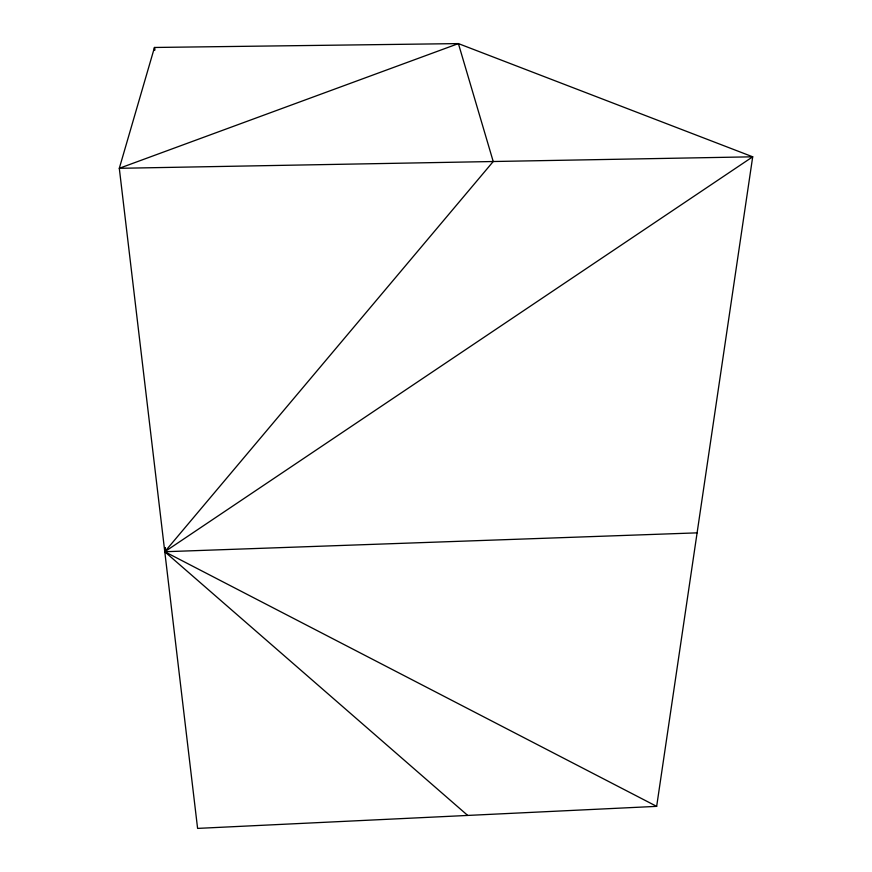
<?xml version="1.0" encoding="UTF-8"?>
<svg xmlns="http://www.w3.org/2000/svg" width="872" height="872" viewBox="0 0 872 872"><rect width="100%" height="100%" fill="white"/><g stroke="black" fill="none" stroke-linecap="round" stroke-linejoin="round"><path stroke-width="1.31" d="M467.719 815.44L164.775 551.736L165.331 547.703M656.66 806.36L752.7 156.807L458.4 43.6L154.486 47.47L119.301 168.307L197.595 828.4L656.66 806.36L164.775 551.736L164.699 547.66M164.775 551.736L493.225 161.527L458.4 43.6L119.301 168.307L752.7 156.807L164.775 551.736L697.099 532.857M154.758 50.184L154.486 47.47L154.54 50.194"/></g></svg>
